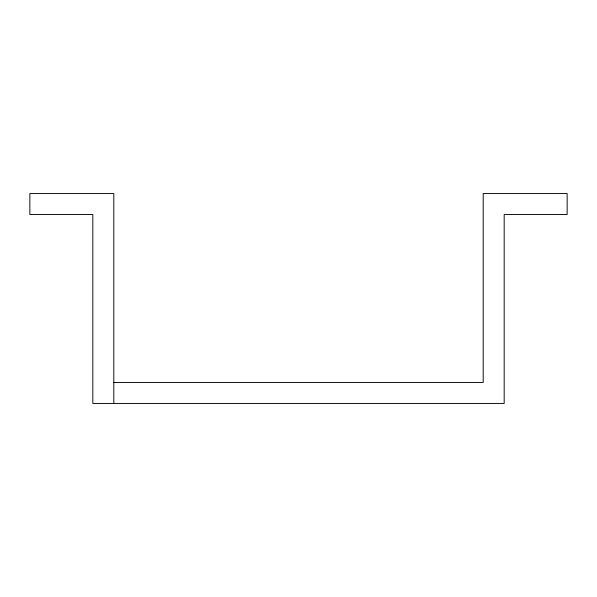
<?xml version="1.0" encoding="UTF-8"?>
<svg xmlns="http://www.w3.org/2000/svg" width="597" height="597" viewBox="0 0 597 597"><rect width="100%" height="100%" fill="white"/><g stroke="black" fill="none" stroke-linecap="round" stroke-linejoin="round"><path stroke-width="0.9" d="M113.803 382.453L483.197 382.453L483.197 193.562L567.15 193.562L567.15 214.547L504.181 214.547L504.181 403.438L92.819 403.438L92.819 214.547L29.85 214.547L29.85 193.562L113.803 193.562L113.803 403.438"/></g></svg>
